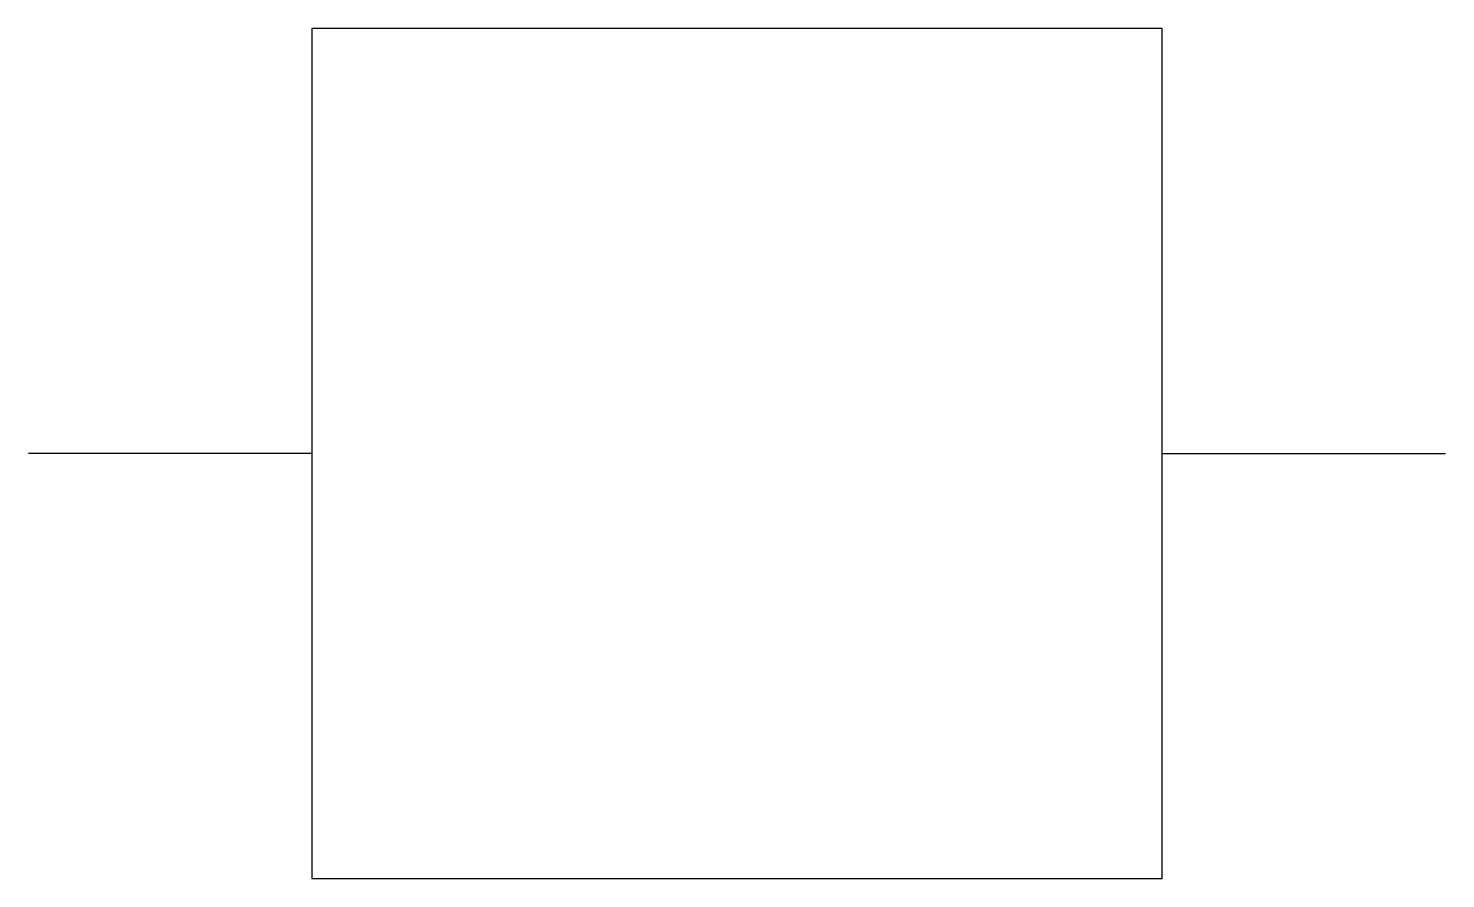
# Model space of a CAD drawing. Extents: x 2.25 to 4.75, y 5 to 6.5.
import ezdxf

# ---------------------------------------------------------------- set-up
doc = ezdxf.new("R2010")
doc.units = 0

msp = doc.modelspace()

# ---------------------------------------------------------------- linework, layer by layer
for p, q in [((4.25, 6.5), (2.75, 6.5)), ((2.75, 6.5), (2.75, 5)), ((4.25, 5), (4.25, 6.5)), ((2.75, 5.75), (2.25, 5.75)), ((4.25, 5.75), (4.75, 5.75)), ((2.75, 5), (4.25, 5))]:
    msp.add_line(p, q)

doc.saveas('drawing.dxf')
